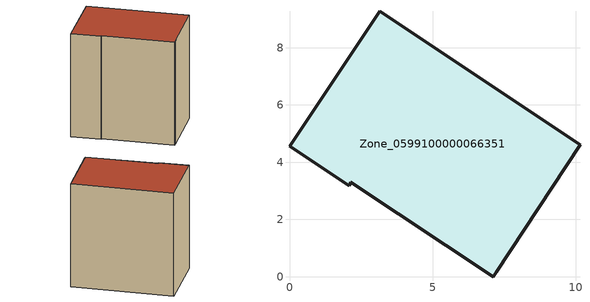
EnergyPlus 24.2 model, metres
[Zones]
Zone_0599100000066351
 floor ground (C_G): 2.15,3.29 2.08,3.17 0,4.55 3.15,9.27 10.15,4.61 7.22,0.16 7.13,0 z0
 wall outside (C_F): 7.22,0.16 10.15,4.61 3.15,9.27 0,4.55 2.08,3.17 2.15,3.29 7.13,0 7.22,0.16 z0:8.91
 roof outside (C_R): 2.15,3.29 7.13,0 7.22,0.16 10.15,4.61 3.15,9.27 0,4.55 2.08,3.17 z8.91
[BUILDING]
Pand.0599100000066351: North Axis=0; Terrain=City; Loads Convergence Tolerance Value=0.04; Temperature Convergence Tolerance Value=0.4; Solar Distribution=FullExterior; Maximum Number of Warmup Days=25; Minimum Number of Warmup Days=1
[Site:Location]
Rotterdam.The.Hague.AP_ZH_NLD Design_Conditions: Latitude=51.96; Longitude=4.45; Time Zone=1; Elevation=-4.5
[SITE:GROUNDTEMPERATURE:BUILDINGSURFACE]
18, 18, 18, 18, 18, 18, 18, 18, 18, 18, 18, 18
[MATERIAL] Thermal Absorptance=0.9; Solar Absorptance=0.7; Visible Absorptance=0.7
Name | Roughness | Thickness | Conductivity | Density | Specific Heat
G.TI.1946 | MediumSmooth | 0.15 | 1 | 540 | 1210
F.TI.1946 | Rough | 0.3 | 0.857143 | 1920 | 840
R.TI.1946 | MediumRough | 0.2 | 0.1 | 1500 | 1000
[CONSTRUCTION]
C_G: G.TI.1946
C_F: F.TI.1946
C_R: R.TI.1946
[ZONE]
Zone_0599100000066351: Type=1; Multiplier=1; Ceiling Height=Autocalculate; Volume=Autocalculate; Floor Area=autocalculate; Part of Total Floor Area=Yes
[ZONEINFILTRATION:DESIGNFLOWRATE]
Infil_Zone_0599100000066351: Zone or ZoneList or Space or SpaceList=Zone_0599100000066351; Schedule=AlwaysOn; Design Flow Rate Calculation Method=Flow/Area; Flow Rate per Floor Area=0.003; Constant Term Coefficient=1; Temperature Term Coefficient=0; Velocity Term Coefficient=0; Velocity Squared Term Coefficient=0
[HVACTEMPLATE:ZONE:IDEALLOADSAIRSYSTEM]
Zone_0599100000066351: Maximum Heating Supply Air Temperature=50; Minimum Cooling Supply Air Temperature=13; Maximum Heating Supply Air Humidity Ratio=0.0156; Minimum Cooling Supply Air Humidity Ratio=0.0077; Heating Limit=NoLimit; Cooling Limit=NoLimit; Dehumidification Control Type=ConstantSensibleHeatRatio; Cooling Sensible Heat Ratio=0.7; Dehumidification Setpoint=60; Humidification Control Type=None; Humidification Setpoint=30; Outdoor Air Method=None; Outdoor Air Flow Rate per Person=0.00944; Outdoor Air Flow Rate per Zone Floor Area=0; Outdoor Air Flow Rate per Zone=0; Demand Controlled Ventilation Type=None; Outdoor Air Economizer Type=NoEconomizer; Heat Recovery Type=None; Sensible Heat Recovery Effectiveness=0.7; Latent Heat Recovery Effectiveness=0.65
[ZONECONTROL:THERMOSTAT]
ThermostatControl_Zone_0599100000066351: Zone or ZoneList=Zone_0599100000066351; Control Type Schedule=DualSetpointControlType; Control 1=Thermostat_Zone_0599100000066351; Temperature Difference Between Cutout And Setpoint=0
[THERMOSTATSETPOINT:DUALSETPOINT]
Thermostat_Zone_0599100000066351: Heating Setpoint Temperature Schedule=HeatingSetpoint_Zone_0599100000066351; Cooling Setpoint Temperature Schedule=CoolingSetpoint_Zone_0599100000066351
[SCHEDULE:COMPACT]
HeatingSetpoint_Zone_0599100000066351: Through: 12/31, For: AllDays, Until: 24:00, 21
CoolingSetpoint_Zone_0599100000066351: Through: 12/31, For: AllDays, Until: 24:00, 24
DualSetpointControlType: Through: 12/31, For: AllDays, Until: 24:00, 4
AlwaysOn: Through: 12/31, For: AllDays, Until: 24:00, 1
